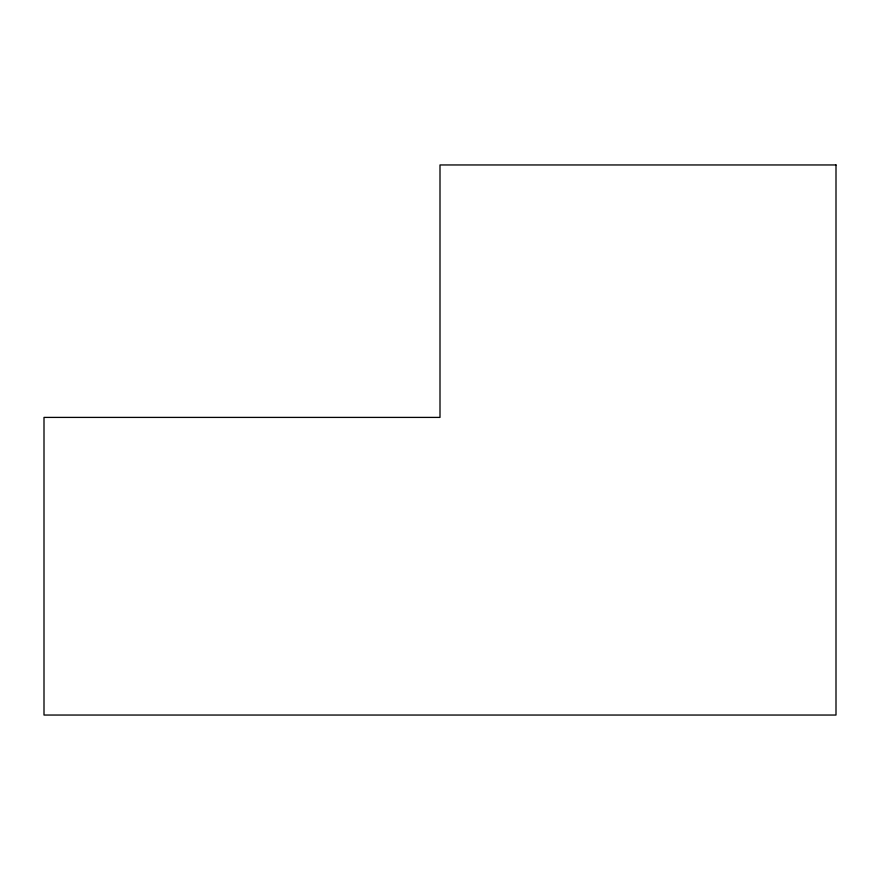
<?xml version="1.0" encoding="UTF-8"?>
<svg xmlns="http://www.w3.org/2000/svg" width="880" height="880" viewBox="0 0 880 880"><rect width="100%" height="100%" fill="white"/><g stroke="black" fill="none" stroke-linecap="round" stroke-linejoin="round"><path stroke-width="1.32" d="M836 164.956L440 164.956L440 417.406L44 417.406L44 715.044L836 715.044L836 164.956"/></g></svg>
